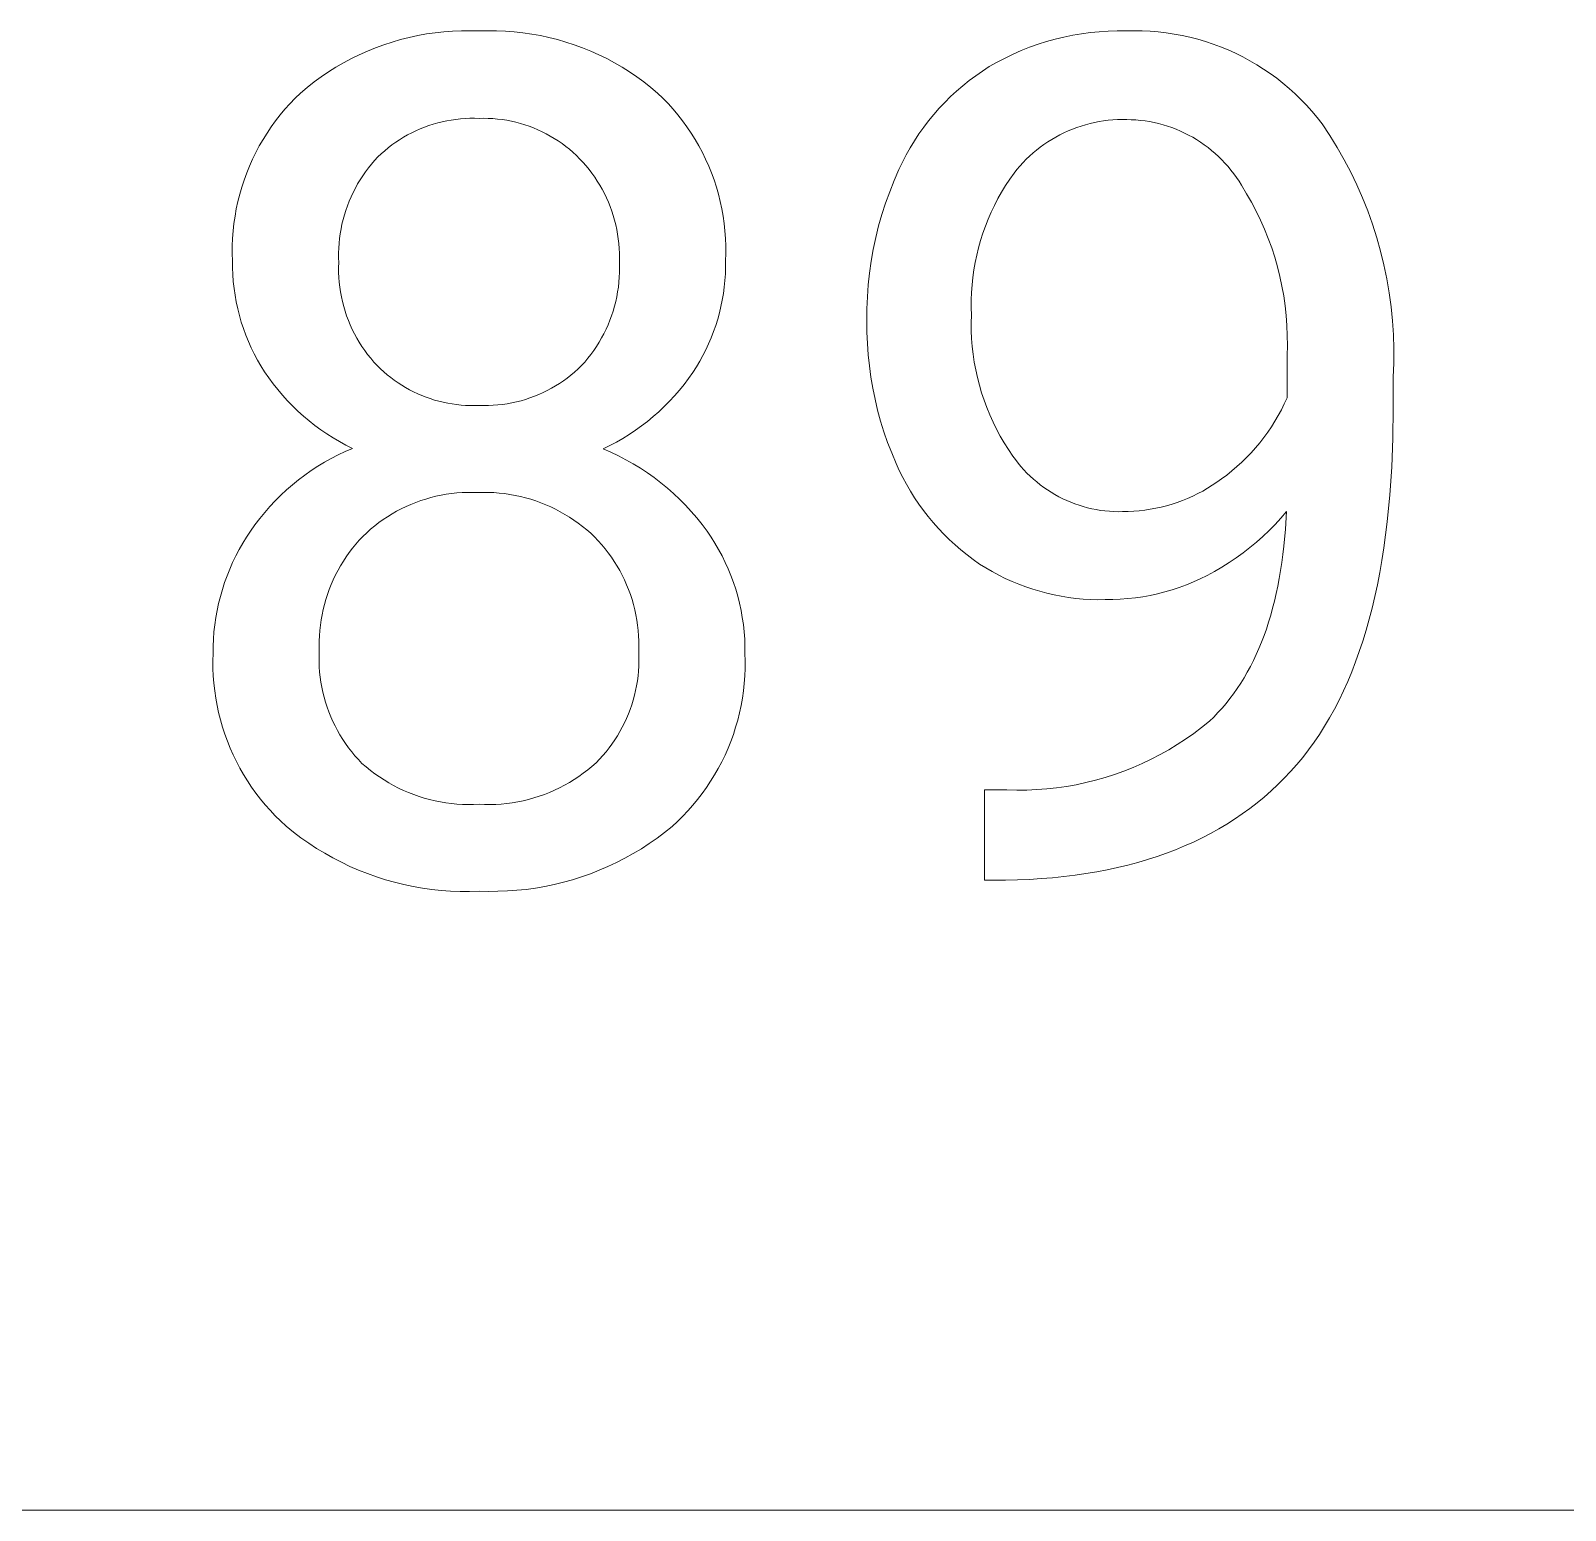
# Model space of a CAD drawing. Header units: millimetres. Extents: x -644 to 2279, y -276 to 1766.
# Drawn here: x 1792.1 to 1842.8, y -112.5 to -63.6 of the extents above; entities that cross this region are included whole.
import ezdxf

# ---------------------------------------------------------------- set-up
doc = ezdxf.new("R2010")
doc.units = ezdxf.units.MM
doc.header["$MEASUREMENT"] = 0
doc.layers.add('Domyślny', color=7, linetype='Continuous', true_color=0x000000)

msp = doc.modelspace()

# ---------------------------------------------------------------- linework, layer by layer
at = {"layer": 'Domyślny', "color": 18, "lineweight": 15, "true_color": 0x000000}
for p, q in [((1804.01, -63.983), (1804.29, -63.901)), ((1804.29, -63.901), (1804.572, -63.83)), ((1804.572, -63.83), (1804.857, -63.768)), ((1804.857, -63.768), (1805.143, -63.717)), ((1805.143, -63.717), (1805.432, -63.675)), ((1805.432, -63.675), (1805.721, -63.643)), ((1805.721, -63.643), (1806.012, -63.622)), ((1806.012, -63.622), (1806.303, -63.61)), ((1806.303, -63.61), (1806.594, -63.609)), ((1806.594, -63.609), (1806.885, -63.617)), ((1806.885, -63.617), (1807.177, -63.609)), ((1807.177, -63.609), (1807.468, -63.61)), ((1807.468, -63.61), (1807.759, -63.622)), ((1807.759, -63.622), (1808.049, -63.644)), ((1808.049, -63.644), (1808.339, -63.676)), ((1808.339, -63.676), (1808.627, -63.718)), ((1808.627, -63.718), (1808.914, -63.769)), ((1808.914, -63.769), (1809.198, -63.831)), ((1809.198, -63.831), (1809.481, -63.903)), ((1809.481, -63.903), (1809.76, -63.984)), ((1825.38, -64.059), (1825.663, -63.969)), ((1825.663, -63.969), (1825.948, -63.89)), ((1825.948, -63.89), (1826.236, -63.82)), ((1826.236, -63.82), (1826.526, -63.761)), ((1826.526, -63.761), (1826.817, -63.711)), ((1826.817, -63.711), (1827.111, -63.672)), ((1827.111, -63.672), (1827.406, -63.643)), ((1827.406, -63.643), (1827.701, -63.624)), ((1827.701, -63.624), (1827.997, -63.615)), ((1827.997, -63.615), (1828.293, -63.617)), ((1828.293, -63.617), (1828.559, -63.611)), ((1828.559, -63.611), (1828.825, -63.615)), ((1828.825, -63.615), (1829.091, -63.627)), ((1829.091, -63.627), (1829.357, -63.649)), ((1829.357, -63.649), (1829.621, -63.679)), ((1829.621, -63.679), (1829.884, -63.719)), ((1829.884, -63.719), (1830.146, -63.768)), ((1830.146, -63.768), (1830.406, -63.826)), ((1830.406, -63.826), (1830.664, -63.892)), ((1830.664, -63.892), (1830.919, -63.968)), ((1830.919, -63.968), (1831.172, -64.052)), ((1802.662, -64.531), (1802.924, -64.403)), ((1802.924, -64.403), (1803.19, -64.284)), ((1803.19, -64.284), (1803.46, -64.174)), ((1803.46, -64.174), (1803.733, -64.074)), ((1803.733, -64.074), (1804.01, -63.983)), ((1809.76, -63.984), (1810.037, -64.075)), ((1810.037, -64.075), (1810.311, -64.175)), ((1810.311, -64.175), (1810.58, -64.285)), ((1810.58, -64.285), (1810.846, -64.404)), ((1810.846, -64.404), (1811.108, -64.532)), ((1824.287, -64.512), (1824.555, -64.385)), ((1824.555, -64.385), (1824.826, -64.266)), ((1824.826, -64.266), (1825.101, -64.158)), ((1825.101, -64.158), (1825.38, -64.059)), ((1831.172, -64.052), (1831.421, -64.145)), ((1831.421, -64.145), (1831.667, -64.246)), ((1831.667, -64.246), (1831.91, -64.356)), ((1831.91, -64.356), (1832.149, -64.474)), ((1832.149, -64.474), (1832.383, -64.6)), ((1801.665, -65.132), (1801.907, -64.969)), ((1801.907, -64.969), (1802.153, -64.815)), ((1802.153, -64.815), (1802.405, -64.668)), ((1802.405, -64.668), (1802.662, -64.531)), ((1811.108, -64.532), (1811.365, -64.669)), ((1811.365, -64.669), (1811.617, -64.815)), ((1811.617, -64.815), (1811.864, -64.97)), ((1811.864, -64.97), (1812.105, -65.133)), ((1823.318, -65.096), (1823.54, -64.941)), ((1823.54, -64.941), (1823.767, -64.795)), ((1823.767, -64.795), (1824.025, -64.649)), ((1824.025, -64.649), (1824.287, -64.512)), ((1832.383, -64.6), (1832.613, -64.734)), ((1832.613, -64.734), (1832.838, -64.876)), ((1832.838, -64.876), (1833.059, -65.025)), ((1800.977, -65.671), (1801.2, -65.483)), ((1801.2, -65.483), (1801.43, -65.304)), ((1801.43, -65.304), (1801.665, -65.132)), ((1812.105, -65.133), (1812.341, -65.304)), ((1812.341, -65.304), (1812.57, -65.484)), ((1812.57, -65.484), (1812.793, -65.671)), ((1822.685, -65.603), (1822.89, -65.427)), ((1822.89, -65.427), (1823.101, -65.257)), ((1823.101, -65.257), (1823.318, -65.096)), ((1833.059, -65.025), (1833.274, -65.182)), ((1833.274, -65.182), (1833.483, -65.346)), ((1833.483, -65.346), (1833.687, -65.518)), ((1800.629, -66.021), (1800.8, -65.843)), ((1800.8, -65.843), (1800.977, -65.671)), ((1812.793, -65.671), (1812.971, -65.843)), ((1812.971, -65.843), (1813.143, -66.02)), ((1822.109, -66.174), (1822.294, -65.977)), ((1822.294, -65.977), (1822.486, -65.787)), ((1822.486, -65.787), (1822.685, -65.603)), ((1833.687, -65.518), (1833.885, -65.696)), ((1833.885, -65.696), (1834.076, -65.881)), ((1834.076, -65.881), (1834.261, -66.072)), ((1800.154, -66.589), (1800.305, -66.394)), ((1800.305, -66.394), (1800.464, -66.205)), ((1800.464, -66.205), (1800.629, -66.021)), ((1806.578, -66.505), (1806.425, -66.511)), ((1806.732, -66.504), (1806.578, -66.505)), ((1806.885, -66.508), (1806.732, -66.504)), ((1807.039, -66.505), (1806.885, -66.508)), ((1807.193, -66.508), (1807.039, -66.505)), ((1807.346, -66.516), (1807.193, -66.508)), ((1813.143, -66.02), (1813.308, -66.204)), ((1813.308, -66.204), (1813.467, -66.393)), ((1813.467, -66.393), (1813.619, -66.588)), ((1821.76, -66.587), (1821.931, -66.378)), ((1821.931, -66.378), (1822.109, -66.174)), ((1834.261, -66.072), (1834.439, -66.27)), ((1834.439, -66.27), (1834.611, -66.474)), ((1834.611, -66.474), (1834.775, -66.683)), ((1799.74, -67.204), (1799.871, -66.994)), ((1799.871, -66.994), (1800.009, -66.789)), ((1800.009, -66.789), (1800.154, -66.589)), ((1804.658, -66.984), (1804.522, -67.056)), ((1804.796, -66.918), (1804.658, -66.984)), ((1804.937, -66.856), (1804.796, -66.918)), ((1805.079, -66.799), (1804.937, -66.856)), ((1805.224, -66.747), (1805.079, -66.799)), ((1805.37, -66.699), (1805.224, -66.747)), ((1805.517, -66.657), (1805.37, -66.699)), ((1805.666, -66.62), (1805.517, -66.657)), ((1805.816, -66.588), (1805.666, -66.62)), ((1805.967, -66.561), (1805.816, -66.588)), ((1806.119, -66.539), (1805.967, -66.561)), ((1806.272, -66.522), (1806.119, -66.539)), ((1806.425, -66.511), (1806.272, -66.522)), ((1807.5, -66.529), (1807.346, -66.516)), ((1807.652, -66.548), (1807.5, -66.529)), ((1807.804, -66.571), (1807.652, -66.548)), ((1807.955, -66.601), (1807.804, -66.571)), ((1808.105, -66.635), (1807.955, -66.601)), ((1808.254, -66.674), (1808.105, -66.635)), ((1808.401, -66.719), (1808.254, -66.674)), ((1808.547, -66.769), (1808.401, -66.719)), ((1808.69, -66.823), (1808.547, -66.769)), ((1808.832, -66.883), (1808.69, -66.823)), ((1808.972, -66.948), (1808.832, -66.883)), ((1809.109, -67.017), (1808.972, -66.948)), ((1813.619, -66.588), (1813.764, -66.788)), ((1813.764, -66.788), (1813.903, -66.993)), ((1813.903, -66.993), (1814.034, -67.203)), ((1821.44, -67.023), (1821.596, -66.802)), ((1821.596, -66.802), (1821.76, -66.587)), ((1826.236, -66.985), (1826.099, -67.052)), ((1826.375, -66.921), (1826.236, -66.985)), ((1826.516, -66.863), (1826.375, -66.921)), ((1826.66, -66.809), (1826.516, -66.863)), ((1826.805, -66.76), (1826.66, -66.809)), ((1826.951, -66.716), (1826.805, -66.76)), ((1827.099, -66.677), (1826.951, -66.716)), ((1827.248, -66.643), (1827.099, -66.677)), ((1827.398, -66.614), (1827.248, -66.643)), ((1827.55, -66.59), (1827.398, -66.614)), ((1827.701, -66.571), (1827.55, -66.59)), ((1827.854, -66.557), (1827.701, -66.571)), ((1828.007, -66.549), (1827.854, -66.557)), ((1828.16, -66.545), (1828.007, -66.549)), ((1828.312, -66.547), (1828.16, -66.545)), ((1828.465, -66.55), (1828.312, -66.547)), ((1828.617, -66.559), (1828.465, -66.55)), ((1828.769, -66.573), (1828.617, -66.559)), ((1828.92, -66.592), (1828.769, -66.573)), ((1829.07, -66.616), (1828.92, -66.592)), ((1829.22, -66.645), (1829.07, -66.616)), ((1829.368, -66.68), (1829.22, -66.645)), ((1829.515, -66.719), (1829.368, -66.68)), ((1829.661, -66.764), (1829.515, -66.719)), ((1829.805, -66.814), (1829.661, -66.764)), ((1829.947, -66.868), (1829.805, -66.814)), ((1830.088, -66.927), (1829.947, -66.868)), ((1830.226, -66.991), (1830.088, -66.927)), ((1830.362, -67.06), (1830.226, -66.991)), ((1834.775, -66.683), (1835.033, -67.072)), ((1799.5, -67.636), (1799.616, -67.418)), ((1799.616, -67.418), (1799.74, -67.204)), ((1803.883, -67.479), (1803.764, -67.576)), ((1804.005, -67.386), (1803.883, -67.479)), ((1804.13, -67.297), (1804.005, -67.386)), ((1804.258, -67.212), (1804.13, -67.297)), ((1804.389, -67.132), (1804.258, -67.212)), ((1804.522, -67.056), (1804.389, -67.132)), ((1809.244, -67.091), (1809.109, -67.017)), ((1809.376, -67.17), (1809.244, -67.091)), ((1809.505, -67.253), (1809.376, -67.17)), ((1809.632, -67.34), (1809.505, -67.253)), ((1809.755, -67.432), (1809.632, -67.34)), ((1809.875, -67.529), (1809.755, -67.432)), ((1814.034, -67.203), (1814.157, -67.416)), ((1814.157, -67.416), (1814.273, -67.635)), ((1821.019, -67.716), (1821.151, -67.481)), ((1821.151, -67.481), (1821.291, -67.249)), ((1821.291, -67.249), (1821.44, -67.023)), ((1825.452, -67.459), (1825.331, -67.554)), ((1825.576, -67.369), (1825.452, -67.459)), ((1825.702, -67.284), (1825.576, -67.369)), ((1825.832, -67.202), (1825.702, -67.284)), ((1825.964, -67.125), (1825.832, -67.202)), ((1826.099, -67.052), (1825.964, -67.125)), ((1830.496, -67.133), (1830.362, -67.06)), ((1830.627, -67.211), (1830.496, -67.133)), ((1830.755, -67.294), (1830.627, -67.211)), ((1830.88, -67.38), (1830.755, -67.294)), ((1831.002, -67.471), (1830.88, -67.38)), ((1831.121, -67.566), (1831.002, -67.471)), ((1835.033, -67.072), (1835.278, -67.469)), ((1835.278, -67.469), (1835.509, -67.874)), ((1799.291, -68.084), (1799.392, -67.858)), ((1799.392, -67.858), (1799.5, -67.636)), ((1803.325, -68.022), (1803.226, -68.146)), ((1803.429, -67.9), (1803.325, -68.022)), ((1803.537, -67.783), (1803.429, -67.9)), ((1803.649, -67.678), (1803.537, -67.783)), ((1803.764, -67.576), (1803.649, -67.678)), ((1809.992, -67.629), (1809.875, -67.529)), ((1810.105, -67.733), (1809.992, -67.629)), ((1810.214, -67.841), (1810.105, -67.733)), ((1810.322, -67.956), (1810.214, -67.841)), ((1810.425, -68.075), (1810.322, -67.956)), ((1814.273, -67.635), (1814.382, -67.857)), ((1814.382, -67.857), (1814.483, -68.082)), ((1820.779, -68.201), (1820.895, -67.957)), ((1820.895, -67.957), (1821.019, -67.716)), ((1824.882, -67.969), (1824.779, -68.082)), ((1824.989, -67.86), (1824.882, -67.969)), ((1825.1, -67.754), (1824.989, -67.86)), ((1825.214, -67.652), (1825.1, -67.754)), ((1825.331, -67.554), (1825.214, -67.652)), ((1831.237, -67.665), (1831.121, -67.566)), ((1831.349, -67.768), (1831.237, -67.665)), ((1831.458, -67.875), (1831.349, -67.768)), ((1831.563, -67.985), (1831.458, -67.875)), ((1831.664, -68.099), (1831.563, -67.985)), ((1835.509, -67.874), (1835.725, -68.288)), ((1799.113, -68.545), (1799.198, -68.313)), ((1799.198, -68.313), (1799.291, -68.084)), ((1802.952, -68.539), (1802.87, -68.676)), ((1803.039, -68.405), (1802.952, -68.539)), ((1803.13, -68.274), (1803.039, -68.405)), ((1803.226, -68.146), (1803.13, -68.274)), ((1810.525, -68.197), (1810.425, -68.075)), ((1810.62, -68.322), (1810.525, -68.197)), ((1810.712, -68.451), (1810.62, -68.322)), ((1810.798, -68.582), (1810.712, -68.451)), ((1814.483, -68.082), (1814.576, -68.311)), ((1814.576, -68.311), (1814.66, -68.544)), ((1820.619, -68.564), (1820.779, -68.201)), ((1824.441, -68.522), (1824.304, -68.731)), ((1824.585, -68.318), (1824.441, -68.522)), ((1824.68, -68.199), (1824.585, -68.318)), ((1824.779, -68.082), (1824.68, -68.199)), ((1831.761, -68.217), (1831.664, -68.099)), ((1831.855, -68.337), (1831.761, -68.217)), ((1831.944, -68.461), (1831.855, -68.337)), ((1832.028, -68.588), (1831.944, -68.461)), ((1835.725, -68.288), (1835.927, -68.708)), ((1798.908, -69.256), (1798.968, -69.017)), ((1798.968, -69.017), (1799.037, -68.78)), ((1799.037, -68.78), (1799.113, -68.545)), ((1802.72, -68.957), (1802.652, -69.102)), ((1802.793, -68.815), (1802.72, -68.957)), ((1802.87, -68.676), (1802.793, -68.815)), ((1810.881, -68.716), (1810.798, -68.582)), ((1810.959, -68.853), (1810.881, -68.716)), ((1811.032, -68.993), (1810.959, -68.853)), ((1811.1, -69.135), (1811.032, -68.993)), ((1814.66, -68.544), (1814.737, -68.778)), ((1814.737, -68.778), (1814.805, -69.016)), ((1814.805, -69.016), (1814.866, -69.256)), ((1820.337, -69.306), (1820.472, -68.933)), ((1820.472, -68.933), (1820.619, -68.564)), ((1824.175, -68.945), (1824.052, -69.162)), ((1824.304, -68.731), (1824.175, -68.945)), ((1832.108, -68.717), (1832.028, -68.588)), ((1832.281, -68.997), (1832.108, -68.717)), ((1832.445, -69.282), (1832.281, -68.997)), ((1835.927, -68.708), (1836.114, -69.136)), ((1798.812, -69.741), (1798.856, -69.498)), ((1798.856, -69.498), (1798.908, -69.256)), ((1802.479, -69.548), (1802.431, -69.7)), ((1802.532, -69.397), (1802.479, -69.548)), ((1802.59, -69.249), (1802.532, -69.397)), ((1802.652, -69.102), (1802.59, -69.249)), ((1811.164, -69.279), (1811.1, -69.135)), ((1811.223, -69.425), (1811.164, -69.279)), ((1811.276, -69.573), (1811.223, -69.425)), ((1814.866, -69.256), (1814.917, -69.497)), ((1814.917, -69.497), (1814.961, -69.741)), ((1820.215, -69.683), (1820.337, -69.306)), ((1823.937, -69.384), (1823.83, -69.609)), ((1824.052, -69.162), (1823.937, -69.384)), ((1832.598, -69.573), (1832.445, -69.282)), ((1836.114, -69.136), (1836.286, -69.569)), ((1798.75, -70.231), (1798.777, -69.986)), ((1798.777, -69.986), (1798.812, -69.741)), ((1802.351, -70.009), (1802.319, -70.165)), ((1802.388, -69.854), (1802.351, -70.009)), ((1802.431, -69.7), (1802.388, -69.854)), ((1811.325, -69.723), (1811.276, -69.573)), ((1811.369, -69.874), (1811.325, -69.723)), ((1811.407, -70.027), (1811.369, -69.874)), ((1811.441, -70.18), (1811.407, -70.027)), ((1814.961, -69.741), (1814.996, -69.985)), ((1814.996, -69.985), (1815.022, -70.231)), ((1820.106, -70.065), (1820.215, -69.683)), ((1823.73, -69.838), (1823.638, -70.07)), ((1823.83, -69.609), (1823.73, -69.838)), ((1832.741, -69.869), (1832.598, -69.573)), ((1832.875, -70.17), (1832.741, -69.869)), ((1836.286, -69.569), (1836.444, -70.009)), ((1836.444, -70.009), (1836.585, -70.453)), ((1798.723, -70.725), (1798.732, -70.478)), ((1798.732, -70.478), (1798.75, -70.231)), ((1802.27, -70.481), (1802.254, -70.639)), ((1802.292, -70.322), (1802.27, -70.481)), ((1802.319, -70.165), (1802.292, -70.322)), ((1811.469, -70.335), (1811.441, -70.18)), ((1811.492, -70.491), (1811.469, -70.335)), ((1811.51, -70.648), (1811.492, -70.491)), ((1815.022, -70.231), (1815.04, -70.478)), ((1815.04, -70.478), (1815.049, -70.725)), ((1819.929, -70.838), (1820.011, -70.45)), ((1820.011, -70.45), (1820.106, -70.065)), ((1823.478, -70.543), (1823.411, -70.784)), ((1823.554, -70.306), (1823.478, -70.543)), ((1823.638, -70.07), (1823.554, -70.306)), ((1832.997, -70.475), (1832.875, -70.17)), ((1833.109, -70.784), (1832.997, -70.475)), ((1836.585, -70.453), (1836.712, -70.902)), ((1798.722, -70.972), (1798.723, -70.725)), ((1798.729, -71.219), (1798.722, -70.972)), ((1802.238, -70.958), (1802.237, -71.118)), ((1802.243, -70.799), (1802.238, -70.958)), ((1802.254, -70.639), (1802.243, -70.799)), ((1811.522, -70.805), (1811.51, -70.648)), ((1811.529, -70.962), (1811.522, -70.805)), ((1811.531, -71.12), (1811.529, -70.962)), ((1815.05, -70.972), (1815.042, -71.219)), ((1815.049, -70.725), (1815.05, -70.972)), ((1819.86, -71.228), (1819.929, -70.838)), ((1823.351, -71.026), (1823.299, -71.27)), ((1823.411, -70.784), (1823.351, -71.026)), ((1833.211, -71.096), (1833.109, -70.784)), ((1836.712, -70.902), (1836.822, -71.355)), ((1798.73, -71.447), (1798.729, -71.219)), ((1798.739, -71.674), (1798.73, -71.447)), ((1802.237, -71.118), (1802.243, -71.277)), ((1802.243, -71.277), (1802.239, -71.439)), ((1802.239, -71.439), (1802.24, -71.602)), ((1811.528, -71.277), (1811.531, -71.12)), ((1811.532, -71.439), (1811.528, -71.277)), ((1811.531, -71.601), (1811.532, -71.439)), ((1815.041, -71.435), (1815.034, -71.652)), ((1815.042, -71.219), (1815.041, -71.435)), ((1819.804, -71.621), (1819.86, -71.228)), ((1823.256, -71.516), (1823.221, -71.764)), ((1823.299, -71.27), (1823.256, -71.516)), ((1833.301, -71.412), (1833.211, -71.096)), ((1833.381, -71.731), (1833.301, -71.412)), ((1836.822, -71.355), (1836.917, -71.812)), ((1798.756, -71.902), (1798.739, -71.674)), ((1798.781, -72.128), (1798.756, -71.902)), ((1802.24, -71.602), (1802.247, -71.764)), ((1802.247, -71.764), (1802.26, -71.926)), ((1802.26, -71.926), (1802.279, -72.088)), ((1802.279, -72.088), (1802.303, -72.248)), ((1811.471, -72.246), (1811.494, -72.086)), ((1811.494, -72.086), (1811.512, -71.925)), ((1811.512, -71.925), (1811.524, -71.763)), ((1811.524, -71.763), (1811.531, -71.601)), ((1814.997, -72.084), (1814.968, -72.299)), ((1815.019, -71.868), (1814.997, -72.084)), ((1815.034, -71.652), (1815.019, -71.868)), ((1819.734, -72.411), (1819.762, -72.015)), ((1819.762, -72.015), (1819.804, -71.621)), ((1823.195, -72.012), (1823.177, -72.261)), ((1823.221, -71.764), (1823.195, -72.012)), ((1833.45, -72.053), (1833.381, -71.731)), ((1833.507, -72.377), (1833.45, -72.053)), ((1836.917, -71.812), (1836.996, -72.272)), ((1798.813, -72.354), (1798.781, -72.128)), ((1798.853, -72.578), (1798.813, -72.354)), ((1798.901, -72.801), (1798.853, -72.578)), ((1802.303, -72.248), (1802.332, -72.408)), ((1802.332, -72.408), (1802.368, -72.567)), ((1802.368, -72.567), (1802.408, -72.724)), ((1811.367, -72.721), (1811.407, -72.564)), ((1811.407, -72.564), (1811.442, -72.406)), ((1811.442, -72.406), (1811.471, -72.246)), ((1814.932, -72.513), (1814.889, -72.725)), ((1814.968, -72.299), (1814.932, -72.513)), ((1819.719, -72.808), (1819.734, -72.411)), ((1823.167, -72.51), (1823.166, -72.76)), ((1823.177, -72.261), (1823.167, -72.51)), ((1833.554, -72.702), (1833.507, -72.377)), ((1836.996, -72.272), (1837.059, -72.734)), ((1798.957, -73.022), (1798.901, -72.801)), ((1799.02, -73.241), (1798.957, -73.022)), ((1802.408, -72.724), (1802.455, -72.88)), ((1802.455, -72.88), (1802.506, -73.034)), ((1802.506, -73.034), (1802.563, -73.186)), ((1811.215, -73.183), (1811.271, -73.031)), ((1811.271, -73.031), (1811.322, -72.877)), ((1811.322, -72.877), (1811.367, -72.721)), ((1814.838, -72.936), (1814.781, -73.145)), ((1814.889, -72.725), (1814.838, -72.936)), ((1819.718, -73.204), (1819.719, -72.808)), ((1823.166, -72.76), (1823.173, -73.01)), ((1823.173, -73.01), (1823.167, -73.27)), ((1833.589, -73.029), (1833.554, -72.702)), ((1833.613, -73.357), (1833.589, -73.029)), ((1837.059, -72.734), (1837.105, -73.199)), ((1799.091, -73.458), (1799.02, -73.241)), ((1799.17, -73.672), (1799.091, -73.458)), ((1802.563, -73.186), (1802.625, -73.336)), ((1802.625, -73.336), (1802.693, -73.484)), ((1802.693, -73.484), (1802.765, -73.629)), ((1811.016, -73.626), (1811.087, -73.481)), ((1811.087, -73.481), (1811.154, -73.333)), ((1811.154, -73.333), (1811.215, -73.183)), ((1814.645, -73.557), (1814.567, -73.759)), ((1814.716, -73.352), (1814.645, -73.557)), ((1814.781, -73.145), (1814.716, -73.352)), ((1819.72, -73.577), (1819.718, -73.204)), ((1819.734, -73.949), (1819.72, -73.577)), ((1823.167, -73.27), (1823.17, -73.53)), ((1823.17, -73.53), (1823.182, -73.79)), ((1833.626, -73.686), (1833.613, -73.357)), ((1837.105, -73.199), (1837.136, -73.664)), ((1799.255, -73.883), (1799.17, -73.672)), ((1799.348, -74.091), (1799.255, -73.883)), ((1799.448, -74.296), (1799.348, -74.091)), ((1802.765, -73.629), (1802.843, -73.772)), ((1802.843, -73.772), (1802.925, -73.912)), ((1802.925, -73.912), (1803.013, -74.049)), ((1803.013, -74.049), (1803.105, -74.183)), ((1810.681, -74.181), (1810.772, -74.046)), ((1810.772, -74.046), (1810.858, -73.909)), ((1810.858, -73.909), (1810.939, -73.769)), ((1810.939, -73.769), (1811.016, -73.626)), ((1814.482, -73.958), (1814.391, -74.155)), ((1814.567, -73.759), (1814.482, -73.958)), ((1819.76, -74.321), (1819.734, -73.949)), ((1823.182, -73.79), (1823.203, -74.05)), ((1823.203, -74.05), (1823.233, -74.309)), ((1833.617, -74.343), (1833.627, -74.014)), ((1833.627, -74.014), (1833.626, -73.686)), ((1837.136, -73.664), (1837.15, -74.13)), ((1799.555, -74.497), (1799.448, -74.296)), ((1799.669, -74.695), (1799.555, -74.497)), ((1803.105, -74.183), (1803.201, -74.313)), ((1803.201, -74.313), (1803.302, -74.44)), ((1803.302, -74.44), (1803.408, -74.564)), ((1803.408, -74.564), (1803.518, -74.684)), ((1810.272, -74.684), (1810.381, -74.563)), ((1810.381, -74.563), (1810.485, -74.439)), ((1810.485, -74.439), (1810.585, -74.312)), ((1810.585, -74.312), (1810.681, -74.181)), ((1814.189, -74.538), (1814.078, -74.725)), ((1814.293, -74.348), (1814.189, -74.538)), ((1814.391, -74.155), (1814.293, -74.348)), ((1819.799, -74.692), (1819.76, -74.321)), ((1823.233, -74.309), (1823.271, -74.566)), ((1823.271, -74.566), (1823.319, -74.822)), ((1833.617, -75.744), (1833.617, -74.343)), ((1837.149, -74.597), (1837.131, -75.063)), ((1837.15, -74.13), (1837.149, -74.597)), ((1799.79, -74.888), (1799.669, -74.695)), ((1799.929, -75.089), (1799.79, -74.888)), ((1800.074, -75.285), (1799.929, -75.089)), ((1803.518, -74.684), (1803.624, -74.788)), ((1803.624, -74.788), (1803.734, -74.888)), ((1803.734, -74.888), (1803.847, -74.985)), ((1803.847, -74.985), (1803.963, -75.078)), ((1803.963, -75.078), (1804.083, -75.167)), ((1809.677, -75.185), (1809.803, -75.093)), ((1809.803, -75.093), (1809.926, -74.997)), ((1809.926, -74.997), (1810.045, -74.896)), ((1810.045, -74.896), (1810.16, -74.792)), ((1810.16, -74.792), (1810.272, -74.684)), ((1813.818, -75.109), (1813.669, -75.305)), ((1813.961, -74.907), (1813.818, -75.109)), ((1814.078, -74.725), (1813.961, -74.907)), ((1819.849, -75.061), (1819.799, -74.692)), ((1819.912, -75.428), (1819.849, -75.061)), ((1823.319, -74.822), (1823.375, -75.076)), ((1823.375, -75.076), (1823.44, -75.328)), ((1837.131, -75.063), (1837.131, -76.085)), ((1800.225, -75.476), (1800.074, -75.285)), ((1800.383, -75.662), (1800.225, -75.476)), ((1804.083, -75.167), (1804.205, -75.252)), ((1804.205, -75.252), (1804.33, -75.333)), ((1804.33, -75.333), (1804.458, -75.41)), ((1804.458, -75.41), (1804.588, -75.482)), ((1804.588, -75.482), (1804.721, -75.55)), ((1804.721, -75.55), (1804.856, -75.613)), ((1804.856, -75.613), (1804.992, -75.672)), ((1808.718, -75.698), (1808.862, -75.639)), ((1808.862, -75.639), (1809.004, -75.575)), ((1809.004, -75.575), (1809.144, -75.507)), ((1809.144, -75.507), (1809.281, -75.433)), ((1809.281, -75.433), (1809.416, -75.355)), ((1809.416, -75.355), (1809.548, -75.272)), ((1809.548, -75.272), (1809.677, -75.185)), ((1813.514, -75.496), (1813.352, -75.682)), ((1813.669, -75.305), (1813.514, -75.496)), ((1819.987, -75.793), (1819.912, -75.428)), ((1823.44, -75.328), (1823.513, -75.578)), ((1823.513, -75.578), (1823.595, -75.825)), ((1800.548, -75.842), (1800.383, -75.662)), ((1800.718, -76.017), (1800.548, -75.842)), ((1800.893, -76.186), (1800.718, -76.017)), ((1804.992, -75.672), (1805.131, -75.726)), ((1805.131, -75.726), (1805.272, -75.775)), ((1805.272, -75.775), (1805.414, -75.82)), ((1805.414, -75.82), (1805.557, -75.86)), ((1805.557, -75.86), (1805.702, -75.895)), ((1805.702, -75.895), (1805.848, -75.925)), ((1805.848, -75.925), (1805.995, -75.95)), ((1805.995, -75.95), (1806.142, -75.971)), ((1806.142, -75.971), (1806.29, -75.986)), ((1806.29, -75.986), (1806.439, -75.996)), ((1806.439, -75.996), (1806.588, -76.002)), ((1806.588, -76.002), (1806.736, -76.002)), ((1806.736, -76.002), (1806.885, -75.998)), ((1806.885, -75.998), (1807.041, -76.002)), ((1807.041, -76.002), (1807.197, -76.001)), ((1807.197, -76.001), (1807.353, -75.995)), ((1807.353, -75.995), (1807.508, -75.983)), ((1807.508, -75.983), (1807.663, -75.966)), ((1807.663, -75.966), (1807.817, -75.943)), ((1807.817, -75.943), (1807.97, -75.916)), ((1807.97, -75.916), (1808.123, -75.883)), ((1808.123, -75.883), (1808.274, -75.844)), ((1808.274, -75.844), (1808.423, -75.801)), ((1808.423, -75.801), (1808.571, -75.752)), ((1808.571, -75.752), (1808.718, -75.698)), ((1813.01, -76.038), (1812.83, -76.207)), ((1813.184, -75.863), (1813.01, -76.038)), ((1813.352, -75.682), (1813.184, -75.863)), ((1820.073, -76.156), (1819.987, -75.793)), ((1823.595, -75.825), (1823.686, -76.069)), ((1823.686, -76.069), (1823.785, -76.31)), ((1833.326, -76.331), (1833.429, -76.139)), ((1833.429, -76.139), (1833.526, -75.943)), ((1833.526, -75.943), (1833.617, -75.744)), ((1837.131, -76.085), (1837.118, -77.077)), ((1801.075, -76.349), (1800.893, -76.186)), ((1801.262, -76.506), (1801.075, -76.349)), ((1801.453, -76.657), (1801.262, -76.506)), ((1801.65, -76.801), (1801.453, -76.657)), ((1812.455, -76.527), (1812.259, -76.677)), ((1812.645, -76.37), (1812.455, -76.527)), ((1812.83, -76.207), (1812.645, -76.37)), ((1820.172, -76.515), (1820.073, -76.156)), ((1820.282, -76.871), (1820.172, -76.515)), ((1823.785, -76.31), (1823.892, -76.548)), ((1823.892, -76.548), (1824.007, -76.781)), ((1833.099, -76.705), (1833.215, -76.52)), ((1833.215, -76.52), (1833.326, -76.331)), ((1801.852, -76.938), (1801.65, -76.801)), ((1802.058, -77.069), (1801.852, -76.938)), ((1802.268, -77.193), (1802.058, -77.069)), ((1811.645, -77.089), (1811.431, -77.213)), ((1811.854, -76.959), (1811.645, -77.089)), ((1812.059, -76.821), (1811.854, -76.959)), ((1812.259, -76.677), (1812.059, -76.821)), ((1820.404, -77.223), (1820.282, -76.871)), ((1824.007, -76.781), (1824.13, -77.011)), ((1824.13, -77.011), (1824.261, -77.236)), ((1832.713, -77.234), (1832.848, -77.062)), ((1832.848, -77.062), (1832.976, -76.886)), ((1832.976, -76.886), (1833.099, -76.705)), ((1837.118, -77.077), (1837.081, -78.036)), ((1801.997, -77.751), (1802.228, -77.632)), ((1802.228, -77.632), (1802.462, -77.521)), ((1802.482, -77.309), (1802.268, -77.193)), ((1802.462, -77.521), (1802.7, -77.419)), ((1802.7, -77.419), (1802.482, -77.309)), ((1811.214, -77.329), (1810.993, -77.438)), ((1810.993, -77.438), (1811.247, -77.548)), ((1811.431, -77.213), (1811.214, -77.329)), ((1811.247, -77.548), (1811.498, -77.667)), ((1811.498, -77.667), (1811.744, -77.794)), ((1820.537, -77.571), (1820.404, -77.223)), ((1820.682, -77.915), (1820.537, -77.571)), ((1824.261, -77.236), (1824.4, -77.456)), ((1824.4, -77.456), (1824.546, -77.672)), ((1824.546, -77.672), (1824.631, -77.79)), ((1832.277, -77.723), (1832.428, -77.565)), ((1832.428, -77.565), (1832.573, -77.402)), ((1832.573, -77.402), (1832.713, -77.234)), ((1801.12, -78.303), (1801.332, -78.154)), ((1801.332, -78.154), (1801.549, -78.012)), ((1801.549, -78.012), (1801.771, -77.878)), ((1801.771, -77.878), (1801.997, -77.751)), ((1811.744, -77.794), (1811.986, -77.93)), ((1811.986, -77.93), (1812.223, -78.074)), ((1812.223, -78.074), (1812.454, -78.226)), ((1820.789, -78.15), (1820.682, -77.915)), ((1820.904, -78.38), (1820.789, -78.15)), ((1824.631, -77.79), (1824.721, -77.906)), ((1824.721, -77.906), (1824.814, -78.019)), ((1824.814, -78.019), (1824.911, -78.128)), ((1824.911, -78.128), (1825.012, -78.234)), ((1831.622, -78.3), (1831.793, -78.164)), ((1831.793, -78.164), (1831.959, -78.023)), ((1831.959, -78.023), (1832.12, -77.875)), ((1832.12, -77.875), (1832.277, -77.723)), ((1837.081, -78.036), (1837.019, -78.96)), ((1800.516, -78.792), (1800.712, -78.622)), ((1800.712, -78.622), (1800.913, -78.459)), ((1800.913, -78.459), (1801.12, -78.303)), ((1812.454, -78.226), (1812.68, -78.387)), ((1812.68, -78.387), (1812.901, -78.555)), ((1812.901, -78.555), (1813.115, -78.731)), ((1821.026, -78.607), (1820.904, -78.38)), ((1821.156, -78.83), (1821.026, -78.607)), ((1825.012, -78.234), (1825.116, -78.336)), ((1825.116, -78.336), (1825.224, -78.435)), ((1825.224, -78.435), (1825.335, -78.53)), ((1825.335, -78.53), (1825.449, -78.621)), ((1825.449, -78.621), (1825.567, -78.709)), ((1830.986, -78.737), (1831.143, -78.64)), ((1831.143, -78.64), (1831.297, -78.538)), ((1831.297, -78.538), (1831.447, -78.431)), ((1831.447, -78.431), (1831.622, -78.3)), ((1799.965, -79.34), (1800.142, -79.151)), ((1800.142, -79.151), (1800.326, -78.968)), ((1800.326, -78.968), (1800.516, -78.792)), ((1804.956, -79.147), (1804.792, -79.206)), ((1805.123, -79.093), (1804.956, -79.147)), ((1805.29, -79.045), (1805.123, -79.093)), ((1805.46, -79.003), (1805.29, -79.045)), ((1805.631, -78.967), (1805.46, -79.003)), ((1805.802, -78.936), (1805.631, -78.967)), ((1805.975, -78.912), (1805.802, -78.936)), ((1806.149, -78.893), (1805.975, -78.912)), ((1806.323, -78.881), (1806.149, -78.893)), ((1806.497, -78.874), (1806.323, -78.881)), ((1806.672, -78.873), (1806.497, -78.874)), ((1806.846, -78.879), (1806.672, -78.873)), ((1807.023, -78.874), (1806.846, -78.879)), ((1807.2, -78.876), (1807.023, -78.874)), ((1807.377, -78.883), (1807.2, -78.876)), ((1807.554, -78.897), (1807.377, -78.883)), ((1807.73, -78.916), (1807.554, -78.897)), ((1807.905, -78.942), (1807.73, -78.916)), ((1808.079, -78.973), (1807.905, -78.942)), ((1808.252, -79.01), (1808.079, -78.973)), ((1808.424, -79.053), (1808.252, -79.01)), ((1808.594, -79.102), (1808.424, -79.053)), ((1808.763, -79.157), (1808.594, -79.102)), ((1808.929, -79.217), (1808.763, -79.157)), ((1813.115, -78.731), (1813.324, -78.914)), ((1813.324, -78.914), (1813.525, -79.104)), ((1813.525, -79.104), (1813.72, -79.301)), ((1821.293, -79.049), (1821.156, -78.83)), ((1821.437, -79.262), (1821.293, -79.049)), ((1825.567, -78.709), (1825.687, -78.792)), ((1825.687, -78.792), (1825.81, -78.871)), ((1825.81, -78.871), (1825.936, -78.946)), ((1825.936, -78.946), (1826.064, -79.016)), ((1826.064, -79.016), (1826.194, -79.083)), ((1826.194, -79.083), (1826.327, -79.144)), ((1826.327, -79.144), (1826.461, -79.201)), ((1826.461, -79.201), (1826.598, -79.254)), ((1829.986, -79.204), (1830.159, -79.141)), ((1830.159, -79.141), (1830.329, -79.071)), ((1830.329, -79.071), (1830.498, -78.996)), ((1830.498, -78.996), (1830.664, -78.915)), ((1830.664, -78.915), (1830.826, -78.829)), ((1830.826, -78.829), (1830.986, -78.737)), ((1837.019, -78.96), (1836.932, -79.85)), ((1799.63, -79.736), (1799.794, -79.535)), ((1799.794, -79.535), (1799.965, -79.34)), ((1803.859, -79.677), (1803.713, -79.774)), ((1804.007, -79.586), (1803.859, -79.677)), ((1804.159, -79.499), (1804.007, -79.586)), ((1804.313, -79.418), (1804.159, -79.499)), ((1804.471, -79.342), (1804.313, -79.418)), ((1804.63, -79.271), (1804.471, -79.342)), ((1804.792, -79.206), (1804.63, -79.271)), ((1809.094, -79.283), (1808.929, -79.217)), ((1809.256, -79.354), (1809.094, -79.283)), ((1809.415, -79.43), (1809.256, -79.354)), ((1809.572, -79.512), (1809.415, -79.43)), ((1809.726, -79.6), (1809.572, -79.512)), ((1809.877, -79.692), (1809.726, -79.6)), ((1810.025, -79.789), (1809.877, -79.692)), ((1813.72, -79.301), (1813.908, -79.505)), ((1813.908, -79.505), (1814.089, -79.715)), ((1821.589, -79.471), (1821.437, -79.262)), ((1821.747, -79.675), (1821.589, -79.471)), ((1821.912, -79.873), (1821.747, -79.675)), ((1826.598, -79.254), (1826.736, -79.301)), ((1826.736, -79.301), (1826.876, -79.344)), ((1826.876, -79.344), (1827.017, -79.382)), ((1827.017, -79.382), (1827.159, -79.416)), ((1827.159, -79.416), (1827.303, -79.444)), ((1827.303, -79.444), (1827.447, -79.468)), ((1827.447, -79.468), (1827.592, -79.486)), ((1827.592, -79.486), (1827.738, -79.5)), ((1827.738, -79.5), (1827.884, -79.509)), ((1827.884, -79.509), (1828.03, -79.512)), ((1828.03, -79.512), (1828.176, -79.511)), ((1828.176, -79.511), (1828.361, -79.508)), ((1828.361, -79.508), (1828.545, -79.499)), ((1828.545, -79.499), (1828.728, -79.483)), ((1828.728, -79.483), (1828.912, -79.462)), ((1828.912, -79.462), (1829.094, -79.434)), ((1829.094, -79.434), (1829.275, -79.4)), ((1829.275, -79.4), (1829.455, -79.36)), ((1829.455, -79.36), (1829.634, -79.314)), ((1829.634, -79.314), (1829.811, -79.262)), ((1829.811, -79.262), (1829.986, -79.204)), ((1833.598, -79.511), (1833.412, -79.725)), ((1833.564, -80.093), (1833.598, -79.511)), ((1799.191, -80.353), (1799.323, -80.154)), ((1799.323, -80.154), (1799.473, -79.942)), ((1799.473, -79.942), (1799.63, -79.736)), ((1803.168, -80.209), (1803.041, -80.329)), ((1803.298, -80.093), (1803.168, -80.209)), ((1803.433, -79.982), (1803.298, -80.093)), ((1803.571, -79.875), (1803.433, -79.982)), ((1803.713, -79.774), (1803.571, -79.875)), ((1810.17, -79.892), (1810.025, -79.789)), ((1810.31, -79.999), (1810.17, -79.892)), ((1810.448, -80.111), (1810.31, -79.999)), ((1810.581, -80.227), (1810.448, -80.111)), ((1814.089, -79.715), (1814.263, -79.931)), ((1814.263, -79.931), (1814.428, -80.154)), ((1814.428, -80.154), (1814.563, -80.351)), ((1822.083, -80.066), (1821.912, -79.873)), ((1822.26, -80.253), (1822.083, -80.066)), ((1833.022, -80.134), (1832.816, -80.328)), ((1833.22, -79.932), (1833.022, -80.134)), ((1833.412, -79.725), (1833.22, -79.932)), ((1833.513, -80.654), (1833.564, -80.093)), ((1836.932, -79.85), (1836.819, -80.706)), ((1798.948, -80.764), (1799.066, -80.556)), ((1799.066, -80.556), (1799.191, -80.353)), ((1802.698, -80.723), (1802.592, -80.862)), ((1802.808, -80.588), (1802.698, -80.723)), ((1802.922, -80.456), (1802.808, -80.588)), ((1803.041, -80.329), (1802.922, -80.456)), ((1810.71, -80.348), (1810.581, -80.227)), ((1810.83, -80.474), (1810.71, -80.348)), ((1810.946, -80.604), (1810.83, -80.474)), ((1811.057, -80.738), (1810.946, -80.604)), ((1814.563, -80.351), (1814.691, -80.554)), ((1814.691, -80.554), (1814.811, -80.761)), ((1822.444, -80.434), (1822.26, -80.253)), ((1822.633, -80.609), (1822.444, -80.434)), ((1822.829, -80.778), (1822.633, -80.609)), ((1832.387, -80.696), (1832.164, -80.87)), ((1832.605, -80.516), (1832.387, -80.696)), ((1832.816, -80.328), (1832.605, -80.516)), ((1833.481, -80.928), (1833.513, -80.654)), ((1836.819, -80.706), (1836.754, -81.121)), ((1798.637, -81.409), (1798.733, -81.191)), ((1798.733, -81.191), (1798.837, -80.975)), ((1798.837, -80.975), (1798.948, -80.764)), ((1802.396, -81.15), (1802.305, -81.298)), ((1802.492, -81.004), (1802.396, -81.15)), ((1802.592, -80.862), (1802.492, -81.004)), ((1811.163, -80.876), (1811.057, -80.738)), ((1811.265, -81.017), (1811.163, -80.876)), ((1811.361, -81.161), (1811.265, -81.017)), ((1811.453, -81.309), (1811.361, -81.161)), ((1814.811, -80.761), (1814.924, -80.972)), ((1814.924, -80.972), (1815.03, -81.187)), ((1815.03, -81.187), (1815.128, -81.405)), ((1823.029, -80.94), (1822.829, -80.778)), ((1823.235, -81.095), (1823.029, -80.94)), ((1823.446, -81.244), (1823.235, -81.095)), ((1831.701, -81.195), (1831.462, -81.345)), ((1831.935, -81.036), (1831.701, -81.195)), ((1832.164, -80.87), (1831.935, -81.036)), ((1833.405, -81.46), (1833.445, -81.197)), ((1833.445, -81.197), (1833.481, -80.928)), ((1836.754, -81.121), (1836.682, -81.528)), ((1798.466, -81.855), (1798.548, -81.631)), ((1798.548, -81.631), (1798.637, -81.409)), ((1802.139, -81.605), (1802.064, -81.762)), ((1802.22, -81.45), (1802.139, -81.605)), ((1802.305, -81.298), (1802.22, -81.45)), ((1811.54, -81.46), (1811.453, -81.309)), ((1811.621, -81.613), (1811.54, -81.46)), ((1811.697, -81.77), (1811.621, -81.613)), ((1815.128, -81.405), (1815.219, -81.627)), ((1815.219, -81.627), (1815.302, -81.851)), ((1823.653, -81.372), (1823.446, -81.244)), ((1823.864, -81.494), (1823.653, -81.372)), ((1824.078, -81.609), (1823.864, -81.494)), ((1824.297, -81.717), (1824.078, -81.609)), ((1824.519, -81.817), (1824.297, -81.717)), ((1830.745, -81.733), (1830.518, -81.835)), ((1830.97, -81.623), (1830.745, -81.733)), ((1831.218, -81.488), (1830.97, -81.623)), ((1831.462, -81.345), (1831.218, -81.488)), ((1833.312, -81.973), (1833.361, -81.719)), ((1833.361, -81.719), (1833.405, -81.46)), ((1836.682, -81.528), (1836.605, -81.926)), ((1798.327, -82.312), (1798.393, -82.083)), ((1798.393, -82.083), (1798.466, -81.855)), ((1801.871, -82.248), (1801.817, -82.413)), ((1801.93, -82.084), (1801.871, -82.248)), ((1801.994, -81.922), (1801.93, -82.084)), ((1802.064, -81.762), (1801.994, -81.922)), ((1811.768, -81.929), (1811.697, -81.77)), ((1811.833, -82.09), (1811.768, -81.929)), ((1811.893, -82.253), (1811.833, -82.09)), ((1815.302, -81.851), (1815.377, -82.079)), ((1815.377, -82.079), (1815.444, -82.308)), ((1824.744, -81.91), (1824.519, -81.817)), ((1824.972, -81.996), (1824.744, -81.91)), ((1825.202, -82.074), (1824.972, -81.996)), ((1825.436, -82.144), (1825.202, -82.074)), ((1825.671, -82.207), (1825.436, -82.144)), ((1825.908, -82.261), (1825.671, -82.207)), ((1829.334, -82.225), (1829.09, -82.279)), ((1829.576, -82.164), (1829.334, -82.225)), ((1829.815, -82.094), (1829.576, -82.164)), ((1830.052, -82.015), (1829.815, -82.094)), ((1830.287, -81.929), (1830.052, -82.015)), ((1830.518, -81.835), (1830.287, -81.929)), ((1833.202, -82.466), (1833.259, -82.222)), ((1833.259, -82.222), (1833.312, -81.973)), ((1836.605, -81.926), (1836.521, -82.316)), ((1798.219, -82.778), (1798.269, -82.544)), ((1798.269, -82.544), (1798.327, -82.312)), ((1801.728, -82.75), (1801.691, -82.921)), ((1801.77, -82.581), (1801.728, -82.75)), ((1801.817, -82.413), (1801.77, -82.581)), ((1811.947, -82.418), (1811.893, -82.253)), ((1811.996, -82.585), (1811.947, -82.418)), ((1812.039, -82.754), (1811.996, -82.585)), ((1812.076, -82.924), (1812.039, -82.754)), ((1815.444, -82.308), (1815.502, -82.541)), ((1815.502, -82.541), (1815.553, -82.775)), ((1826.147, -82.308), (1825.908, -82.261)), ((1826.388, -82.347), (1826.147, -82.308)), ((1826.629, -82.378), (1826.388, -82.347)), ((1826.872, -82.401), (1826.629, -82.378)), ((1827.115, -82.416), (1826.872, -82.401)), ((1827.358, -82.423), (1827.115, -82.416)), ((1827.602, -82.421), (1827.358, -82.423)), ((1827.852, -82.419), (1827.602, -82.421)), ((1828.101, -82.408), (1827.852, -82.419)), ((1828.35, -82.388), (1828.101, -82.408)), ((1828.598, -82.36), (1828.35, -82.388)), ((1828.845, -82.324), (1828.598, -82.36)), ((1829.09, -82.279), (1828.845, -82.324)), ((1833.076, -82.939), (1833.141, -82.705)), ((1833.141, -82.705), (1833.202, -82.466)), ((1836.43, -82.697), (1836.334, -83.07)), ((1836.521, -82.316), (1836.43, -82.697)), ((1798.116, -83.487), (1798.142, -83.249)), ((1798.142, -83.249), (1798.177, -83.013)), ((1798.177, -83.013), (1798.219, -82.778)), ((1801.661, -83.092), (1801.636, -83.265)), ((1801.691, -82.921), (1801.661, -83.092)), ((1812.107, -83.095), (1812.076, -82.924)), ((1812.132, -83.267), (1812.107, -83.095)), ((1815.553, -82.775), (1815.596, -83.01)), ((1815.596, -83.01), (1815.63, -83.247)), ((1815.63, -83.247), (1815.656, -83.485)), ((1832.933, -83.392), (1833.007, -83.168)), ((1833.007, -83.168), (1833.076, -82.939)), ((1836.334, -83.07), (1836.231, -83.434)), ((1798.089, -83.964), (1798.098, -83.725)), ((1798.098, -83.725), (1798.116, -83.487)), ((1801.604, -83.612), (1801.597, -83.786)), ((1801.617, -83.438), (1801.604, -83.612)), ((1801.636, -83.265), (1801.617, -83.438)), ((1812.152, -83.44), (1812.132, -83.267)), ((1812.165, -83.613), (1812.152, -83.44)), ((1812.173, -83.787), (1812.165, -83.613)), ((1815.656, -83.485), (1815.674, -83.724)), ((1815.674, -83.724), (1815.683, -83.963)), ((1832.773, -83.825), (1832.855, -83.611)), ((1832.855, -83.611), (1832.933, -83.392)), ((1836.231, -83.434), (1836.122, -83.79)), ((1798.081, -84.449), (1798.087, -84.202)), ((1798.087, -84.202), (1798.089, -83.964)), ((1801.6, -84.134), (1801.594, -84.304)), ((1801.597, -83.786), (1801.596, -83.96)), ((1801.596, -83.96), (1801.6, -84.134)), ((1812.17, -84.134), (1812.175, -83.96)), ((1812.176, -84.297), (1812.17, -84.134)), ((1812.175, -83.96), (1812.173, -83.787)), ((1815.683, -83.963), (1815.684, -84.202)), ((1815.684, -84.202), (1815.691, -84.449)), ((1832.503, -84.438), (1832.597, -84.239)), ((1832.597, -84.239), (1832.687, -84.035)), ((1832.687, -84.035), (1832.773, -83.825)), ((1836.007, -84.137), (1835.885, -84.475)), ((1836.122, -83.79), (1836.007, -84.137)), ((1798.083, -84.695), (1798.081, -84.449)), ((1798.093, -84.941), (1798.083, -84.695)), ((1801.594, -84.304), (1801.594, -84.474)), ((1801.594, -84.474), (1801.6, -84.644)), ((1801.6, -84.644), (1801.612, -84.813)), ((1812.146, -84.945), (1812.162, -84.783)), ((1812.162, -84.783), (1812.172, -84.621)), ((1812.172, -84.621), (1812.177, -84.459)), ((1812.177, -84.459), (1812.176, -84.297)), ((1815.689, -84.696), (1815.679, -84.943)), ((1815.691, -84.449), (1815.689, -84.696)), ((1832.302, -84.822), (1832.404, -84.633)), ((1832.404, -84.633), (1832.503, -84.438)), ((1835.885, -84.475), (1835.757, -84.805)), ((1798.112, -85.186), (1798.093, -84.941)), ((1798.14, -85.431), (1798.112, -85.186)), ((1801.612, -84.813), (1801.63, -84.982)), ((1801.63, -84.982), (1801.653, -85.15)), ((1801.653, -85.15), (1801.683, -85.317)), ((1812.067, -85.425), (1812.098, -85.266)), ((1812.098, -85.266), (1812.125, -85.106)), ((1812.125, -85.106), (1812.146, -84.945)), ((1815.661, -85.189), (1815.634, -85.435)), ((1815.679, -84.943), (1815.661, -85.189)), ((1831.969, -85.36), (1832.084, -85.186)), ((1832.084, -85.186), (1832.195, -85.006)), ((1832.195, -85.006), (1832.302, -84.822)), ((1835.623, -85.127), (1835.483, -85.44)), ((1835.757, -84.805), (1835.623, -85.127)), ((1798.175, -85.674), (1798.14, -85.431)), ((1798.219, -85.916), (1798.175, -85.674)), ((1801.683, -85.317), (1801.718, -85.483)), ((1801.718, -85.483), (1801.759, -85.648)), ((1801.759, -85.648), (1801.805, -85.811)), ((1811.939, -85.895), (1811.987, -85.74)), ((1811.987, -85.74), (1812.029, -85.583)), ((1812.029, -85.583), (1812.067, -85.425)), ((1815.599, -85.679), (1815.555, -85.922)), ((1815.634, -85.435), (1815.599, -85.679)), ((1831.599, -85.853), (1831.726, -85.694)), ((1831.726, -85.694), (1831.849, -85.53)), ((1831.849, -85.53), (1831.969, -85.36)), ((1835.336, -85.744), (1835.183, -86.04)), ((1835.483, -85.44), (1835.336, -85.744)), ((1798.271, -86.157), (1798.219, -85.916)), ((1798.332, -86.396), (1798.271, -86.157)), ((1801.805, -85.811), (1801.857, -85.973)), ((1801.857, -85.973), (1801.915, -86.133)), ((1801.915, -86.133), (1801.978, -86.29)), ((1801.978, -86.29), (1802.047, -86.446)), ((1811.764, -86.35), (1811.828, -86.2)), ((1811.828, -86.2), (1811.886, -86.048)), ((1811.886, -86.048), (1811.939, -85.895)), ((1815.503, -86.163), (1815.443, -86.403)), ((1815.555, -85.922), (1815.503, -86.163)), ((1831.047, -86.441), (1831.191, -86.302)), ((1831.191, -86.302), (1831.331, -86.157)), ((1831.331, -86.157), (1831.467, -86.008)), ((1831.467, -86.008), (1831.599, -85.853)), ((1835.183, -86.04), (1835.024, -86.327)), ((1798.4, -86.632), (1798.332, -86.396)), ((1798.476, -86.866), (1798.4, -86.632)), ((1802.047, -86.446), (1802.121, -86.598)), ((1802.121, -86.598), (1802.2, -86.749)), ((1802.2, -86.749), (1802.285, -86.896)), ((1811.462, -86.924), (1811.545, -86.784)), ((1811.545, -86.784), (1811.623, -86.642)), ((1811.623, -86.642), (1811.696, -86.497)), ((1811.696, -86.497), (1811.764, -86.35)), ((1815.375, -86.64), (1815.299, -86.875)), ((1815.443, -86.403), (1815.375, -86.64)), ((1830.529, -86.846), (1830.792, -86.648)), ((1830.792, -86.648), (1831.047, -86.441)), ((1834.859, -86.606), (1834.687, -86.876)), ((1835.024, -86.327), (1834.859, -86.606)), ((1798.561, -87.097), (1798.476, -86.866)), ((1798.653, -87.326), (1798.561, -87.097)), ((1802.285, -86.896), (1802.374, -87.04)), ((1802.374, -87.04), (1802.469, -87.181)), ((1802.469, -87.181), (1802.568, -87.319)), ((1802.568, -87.319), (1802.672, -87.453)), ((1811.187, -87.325), (1811.283, -87.195)), ((1811.283, -87.195), (1811.375, -87.061)), ((1811.375, -87.061), (1811.462, -86.924)), ((1815.215, -87.107), (1815.123, -87.336)), ((1815.299, -86.875), (1815.215, -87.107)), ((1829.704, -87.385), (1829.985, -87.215)), ((1829.985, -87.215), (1830.26, -87.035)), ((1830.26, -87.035), (1830.529, -86.846)), ((1834.509, -87.138), (1834.325, -87.391)), ((1834.687, -86.876), (1834.509, -87.138)), ((1798.752, -87.551), (1798.653, -87.326)), ((1798.86, -87.772), (1798.752, -87.551)), ((1798.975, -87.99), (1798.86, -87.772)), ((1802.672, -87.453), (1802.781, -87.584)), ((1802.781, -87.584), (1802.894, -87.71)), ((1802.894, -87.71), (1803.012, -87.833)), ((1810.621, -87.935), (1810.759, -87.813)), ((1810.759, -87.813), (1810.872, -87.697)), ((1810.872, -87.697), (1810.981, -87.577)), ((1810.981, -87.577), (1811.086, -87.453)), ((1811.086, -87.453), (1811.187, -87.325)), ((1814.915, -87.784), (1814.8, -88.003)), ((1815.023, -87.562), (1814.915, -87.784)), ((1815.123, -87.336), (1815.023, -87.562)), ((1828.828, -87.839), (1829.125, -87.698)), ((1829.125, -87.698), (1829.417, -87.546)), ((1829.417, -87.546), (1829.704, -87.385)), ((1834.135, -87.636), (1833.938, -87.872)), ((1834.325, -87.391), (1834.135, -87.636)), ((1799.097, -88.203), (1798.975, -87.99)), ((1799.226, -88.413), (1799.097, -88.203)), ((1803.012, -87.833), (1803.15, -87.953)), ((1803.15, -87.953), (1803.293, -88.067)), ((1803.293, -88.067), (1803.439, -88.177)), ((1803.439, -88.177), (1803.589, -88.282)), ((1803.589, -88.282), (1803.743, -88.382)), ((1810.031, -88.371), (1810.185, -88.27)), ((1810.185, -88.27), (1810.334, -88.163)), ((1810.334, -88.163), (1810.48, -88.051)), ((1810.48, -88.051), (1810.621, -87.935)), ((1814.678, -88.217), (1814.548, -88.427)), ((1814.8, -88.003), (1814.678, -88.217)), ((1827.282, -88.392), (1827.599, -88.302)), ((1827.599, -88.302), (1827.912, -88.202)), ((1827.912, -88.202), (1828.221, -88.091)), ((1828.221, -88.091), (1828.527, -87.97)), ((1828.527, -87.97), (1828.828, -87.839)), ((1833.526, -88.323), (1833.31, -88.538)), ((1833.735, -88.101), (1833.526, -88.323)), ((1833.938, -87.872), (1833.735, -88.101)), ((1799.363, -88.618), (1799.226, -88.413)), ((1799.506, -88.818), (1799.363, -88.618)), ((1799.656, -89.013), (1799.506, -88.818)), ((1803.743, -88.382), (1803.9, -88.476)), ((1803.9, -88.476), (1804.06, -88.565)), ((1804.06, -88.565), (1804.223, -88.649)), ((1804.223, -88.649), (1804.388, -88.726)), ((1804.388, -88.726), (1804.557, -88.799)), ((1804.557, -88.799), (1804.727, -88.865)), ((1809.048, -88.861), (1809.218, -88.794)), ((1809.218, -88.794), (1809.387, -88.721)), ((1809.387, -88.721), (1809.552, -88.642)), ((1809.552, -88.642), (1809.715, -88.557)), ((1809.715, -88.557), (1809.875, -88.467)), ((1809.875, -88.467), (1810.031, -88.371)), ((1814.268, -88.834), (1814.118, -89.03)), ((1814.412, -88.633), (1814.268, -88.834)), ((1814.548, -88.427), (1814.412, -88.633)), ((1823.611, -91.697), (1823.611, -88.709)), ((1823.611, -88.709), (1824.351, -88.709)), ((1824.351, -88.709), (1824.68, -88.718)), ((1824.68, -88.718), (1825.009, -88.715)), ((1825.009, -88.715), (1825.337, -88.702)), ((1825.337, -88.702), (1825.665, -88.678)), ((1825.665, -88.678), (1825.992, -88.643)), ((1825.992, -88.643), (1826.318, -88.596)), ((1826.318, -88.596), (1826.641, -88.539)), ((1826.641, -88.539), (1826.963, -88.471)), ((1826.963, -88.471), (1827.282, -88.392)), ((1833.088, -88.746), (1832.86, -88.947)), ((1833.31, -88.538), (1833.088, -88.746)), ((1799.812, -89.203), (1799.656, -89.013)), ((1799.975, -89.387), (1799.812, -89.203)), ((1804.727, -88.865), (1804.9, -88.925)), ((1804.9, -88.925), (1805.075, -88.98)), ((1805.075, -88.98), (1805.252, -89.028)), ((1805.252, -89.028), (1805.43, -89.07)), ((1805.43, -89.07), (1805.609, -89.106)), ((1805.609, -89.106), (1805.79, -89.137)), ((1805.79, -89.137), (1805.971, -89.16)), ((1805.971, -89.16), (1806.154, -89.178)), ((1806.154, -89.178), (1806.336, -89.189)), ((1806.336, -89.189), (1806.519, -89.194)), ((1806.519, -89.194), (1806.702, -89.193)), ((1806.702, -89.193), (1806.885, -89.186)), ((1806.885, -89.186), (1807.069, -89.194)), ((1807.069, -89.194), (1807.252, -89.195)), ((1807.252, -89.195), (1807.436, -89.19)), ((1807.436, -89.19), (1807.619, -89.178)), ((1807.619, -89.178), (1807.802, -89.161)), ((1807.802, -89.161), (1807.983, -89.137)), ((1807.983, -89.137), (1808.164, -89.106)), ((1808.164, -89.106), (1808.344, -89.07)), ((1808.344, -89.07), (1808.523, -89.027)), ((1808.523, -89.027), (1808.7, -88.978)), ((1808.7, -88.978), (1808.875, -88.922)), ((1808.875, -88.922), (1809.048, -88.861)), ((1813.961, -89.22), (1813.797, -89.405)), ((1814.118, -89.03), (1813.961, -89.22)), ((1832.384, -89.327), (1832.137, -89.507)), ((1832.625, -89.141), (1832.384, -89.327)), ((1832.86, -88.947), (1832.625, -89.141)), ((1800.145, -89.566), (1799.975, -89.387)), ((1800.32, -89.739), (1800.145, -89.566)), ((1800.501, -89.906), (1800.32, -89.739)), ((1813.452, -89.758), (1813.27, -89.925)), ((1813.627, -89.585), (1813.452, -89.758)), ((1813.797, -89.405), (1813.627, -89.585)), ((1831.623, -89.845), (1831.357, -90.003)), ((1831.883, -89.679), (1831.623, -89.845)), ((1832.137, -89.507), (1831.883, -89.679)), ((1800.744, -90.104), (1800.501, -89.906)), ((1800.994, -90.293), (1800.744, -90.104)), ((1801.25, -90.474), (1800.994, -90.293)), ((1812.775, -90.308), (1812.518, -90.487)), ((1813.026, -90.121), (1812.775, -90.308)), ((1813.27, -89.925), (1813.026, -90.121)), ((1830.805, -90.299), (1830.52, -90.436)), ((1831.084, -90.155), (1830.805, -90.299)), ((1831.357, -90.003), (1831.084, -90.155)), ((1801.512, -90.645), (1801.25, -90.474)), ((1801.78, -90.808), (1801.512, -90.645)), ((1802.053, -90.962), (1801.78, -90.808)), ((1811.987, -90.818), (1811.713, -90.97)), ((1812.255, -90.657), (1811.987, -90.818)), ((1812.518, -90.487), (1812.255, -90.657)), ((1829.626, -90.805), (1829.316, -90.914)), ((1829.931, -90.689), (1829.626, -90.805)), ((1830.229, -90.566), (1829.931, -90.689)), ((1830.52, -90.436), (1830.229, -90.566)), ((1802.332, -91.106), (1802.053, -90.962)), ((1802.615, -91.241), (1802.332, -91.106)), ((1802.902, -91.366), (1802.615, -91.241)), ((1803.194, -91.481), (1802.902, -91.366)), ((1810.864, -91.37), (1810.572, -91.484)), ((1811.151, -91.246), (1810.864, -91.37)), ((1811.434, -91.113), (1811.151, -91.246)), ((1811.713, -90.97), (1811.434, -91.113)), ((1827.668, -91.353), (1827.319, -91.419)), ((1828.01, -91.279), (1827.668, -91.353)), ((1828.346, -91.199), (1828.01, -91.279)), ((1828.676, -91.111), (1828.346, -91.199)), ((1828.999, -91.016), (1828.676, -91.111)), ((1829.316, -90.914), (1828.999, -91.016)), ((1803.489, -91.586), (1803.194, -91.481)), ((1803.788, -91.681), (1803.489, -91.586)), ((1804.09, -91.766), (1803.788, -91.681)), ((1804.394, -91.84), (1804.09, -91.766)), ((1804.701, -91.904), (1804.394, -91.84)), ((1809.373, -91.84), (1809.066, -91.903)), ((1809.677, -91.766), (1809.373, -91.84)), ((1809.978, -91.682), (1809.677, -91.766)), ((1810.277, -91.588), (1809.978, -91.682)), ((1810.572, -91.484), (1810.277, -91.588)), ((1824.303, -91.697), (1823.611, -91.697)), ((1824.702, -91.687), (1824.303, -91.697)), ((1825.095, -91.67), (1824.702, -91.687)), ((1825.481, -91.646), (1825.095, -91.67)), ((1825.861, -91.615), (1825.481, -91.646)), ((1826.235, -91.577), (1825.861, -91.615)), ((1826.603, -91.531), (1826.235, -91.577)), ((1826.964, -91.479), (1826.603, -91.531)), ((1827.319, -91.419), (1826.964, -91.479)), ((1805.01, -91.958), (1804.701, -91.904)), ((1805.321, -92.001), (1805.01, -91.958)), ((1805.632, -92.033), (1805.321, -92.001)), ((1805.945, -92.055), (1805.632, -92.033)), ((1806.259, -92.067), (1805.945, -92.055)), ((1806.572, -92.067), (1806.259, -92.067)), ((1806.885, -92.057), (1806.572, -92.067)), ((1807.198, -92.066), (1806.885, -92.057)), ((1807.511, -92.065), (1807.198, -92.066)), ((1807.824, -92.054), (1807.511, -92.065)), ((1808.136, -92.032), (1807.824, -92.054)), ((1808.448, -92), (1808.136, -92.032)), ((1808.758, -91.957), (1808.448, -92)), ((1809.066, -91.903), (1808.758, -91.957)), ((1173.957, -112.531), (2278.513, -112.531))]:
    msp.add_line(p, q, dxfattribs=at)

doc.saveas('drawing.dxf')
